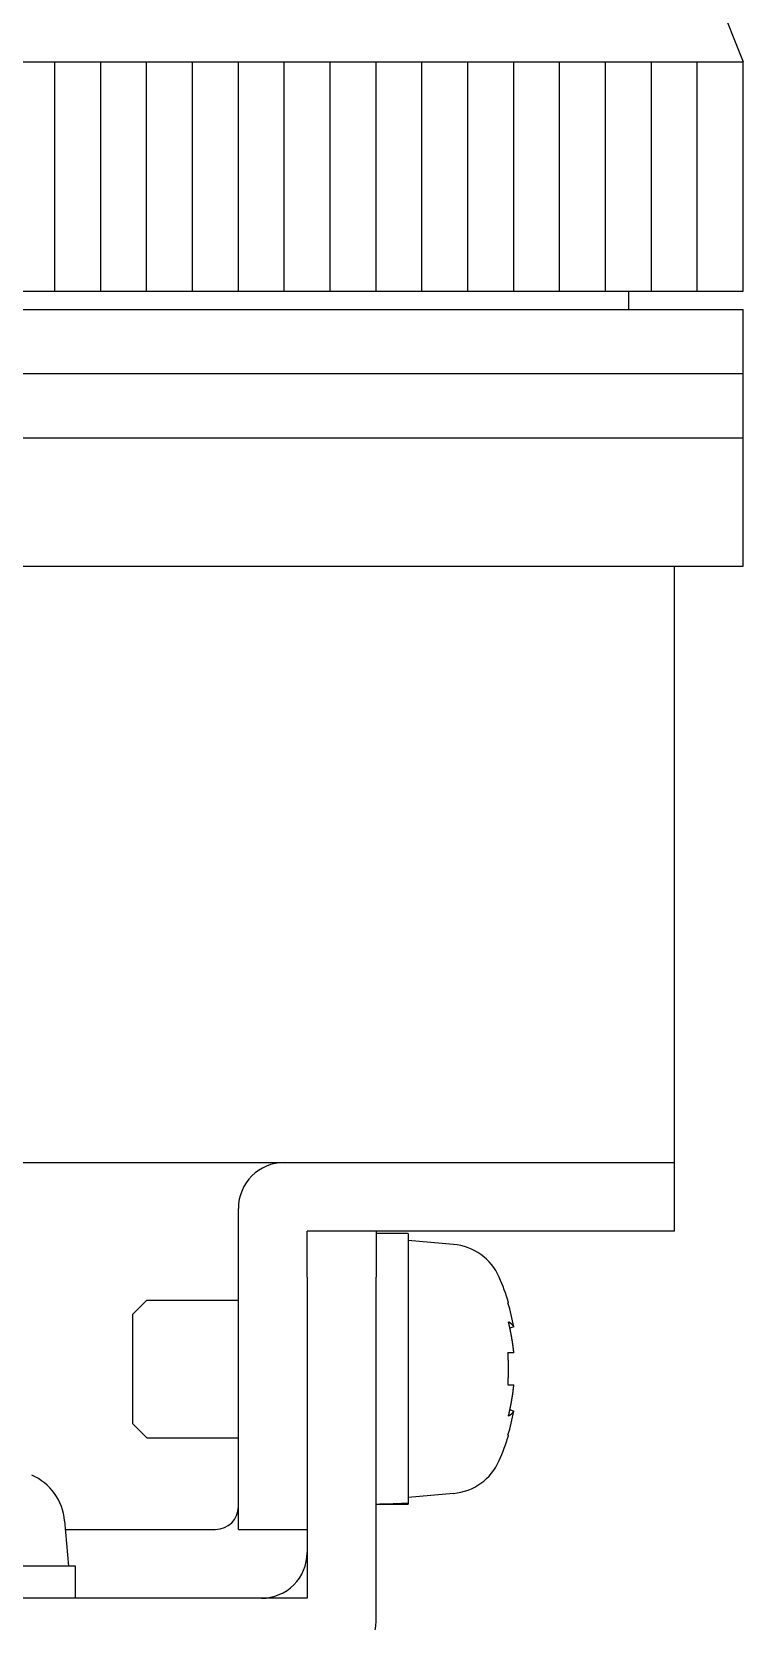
# Model space of a CAD drawing. Extents: x 8 to 293, y -214 to 82.
# Drawn here: x 274.74 to 290.24, y -82.02 to -47.37 of the extents above; entities that cross this region are included whole.
import ezdxf

# ---------------------------------------------------------------- set-up
doc = ezdxf.new("R2010")
doc.units = 0
doc.layers.get('0').update_dxf_attribs({"linetype": 'CONTINUOUS'})

msp = doc.modelspace()

# ---------------------------------------------------------------- linework, layer by layer
at = {"color": 7, "linetype": 'CONTINUOUS'}
for p, q in [((288.242, -43.019), (290.242, -48.019)), ((255.242, -48.019), (290.242, -48.019)), ((275.242, -53.019), (275.242, -48.019)), ((276.242, -53.019), (276.242, -48.019)), ((277.242, -53.019), (277.242, -48.019)), ((278.242, -53.019), (278.242, -48.019)), ((279.242, -53.019), (279.242, -48.019)), ((280.242, -53.019), (280.242, -48.019)), ((281.242, -53.019), (281.242, -48.019)), ((282.242, -53.019), (282.242, -48.019)), ((283.242, -53.019), (283.242, -48.019)), ((284.242, -53.019), (284.242, -48.019)), ((285.242, -53.019), (285.242, -48.019)), ((286.242, -53.019), (286.242, -48.019)), ((287.242, -53.019), (287.242, -48.019)), ((288.242, -53.019), (288.242, -48.019)), ((289.242, -53.019), (289.242, -48.019)), ((290.242, -53.019), (290.242, -48.019)), ((255.242, -53.019), (290.242, -53.019)), ((287.742, -53.019), (287.742, -53.419)), ((255.242, -53.419), (290.242, -53.419)), ((290.242, -59.019), (290.242, -53.419)), ((255.242, -54.819), (290.242, -54.819)), ((255.242, -56.219), (290.242, -56.219)), ((255.242, -59.019), (290.242, -59.019)), ((288.742, -72.019), (288.742, -59.019)), ((256.742, -72.019), (288.742, -72.019)), ((288.742, -73.519), (288.742, -72.019)), ((279.242, -80.019), (279.242, -73.019)), ((282.242, -73.519), (280.742, -73.519)), ((280.742, -74.519), (280.742, -73.519)), ((282.242, -73.519), (282.242, -74.519)), ((287.742, -73.519), (282.242, -73.519)), ((282.942, -73.569), (282.242, -73.569)), ((282.942, -73.569), (282.942, -79.443)), ((283.931, -73.806), (282.942, -73.719)), ((288.742, -73.519), (287.742, -73.519)), ((280.742, -74.519), (280.742, -81.519)), ((282.242, -82.019), (282.242, -74.519)), ((276.942, -75.326), (277.249, -75.019)), ((277.249, -75.019), (279.242, -75.019)), ((285.128, -75.069), (285.117, -75.077)), ((276.942, -77.713), (276.942, -75.326)), ((285.245, -75.601), (285.16, -75.634)), ((285.245, -76.17), (285.117, -76.17)), ((285.117, -76.868), (285.245, -76.868)), ((285.16, -77.404), (285.245, -77.438)), ((276.942, -77.713), (277.249, -78.019)), ((285.117, -77.962), (285.128, -77.969)), ((277.249, -78.019), (279.242, -78.019)), ((283.931, -79.233), (282.942, -79.319)), ((282.942, -79.469), (282.627, -79.469)), ((282.942, -79.443), (282.942, -79.467)), ((282.942, -79.467), (282.942, -79.469)), ((275.456, -79.831), (275.542, -80.819)), ((275.472, -80.019), (278.742, -80.019)), ((279.242, -80.019), (280.742, -80.019)), ((275.692, -80.819), (269.792, -80.819)), ((275.692, -81.519), (275.692, -80.851)), ((280.742, -81.519), (264.742, -81.519))]:
    msp.add_line(p, q, dxfattribs=at)
for points in [[(285.245, -75.601, 0), (285.244, -75.6, 0), (285.244, -75.599, 0), (285.243, -75.598, 0), (285.243, -75.597, 0), (285.242, -75.596, 0), (285.241, -75.595, 0), (285.241, -75.594, 0), (285.24, -75.593, 0), (285.24, -75.593, 0), (285.239, -75.591, 0), (285.238, -75.591, 0), (285.238, -75.59, 0), (285.237, -75.589, 0), (285.237, -75.588, 0), (285.236, -75.587, 0), (285.235, -75.586, 0), (285.235, -75.585, 0), (285.234, -75.584, 0), (285.233, -75.583, 0), (285.233, -75.582, 0), (285.232, -75.581, 0), (285.231, -75.58, 0), (285.231, -75.579, 0), (285.23, -75.578, 0), (285.229, -75.577, 0), (285.228, -75.576, 0), (285.228, -75.576, 0), (285.227, -75.575, 0), (285.226, -75.574, 0), (285.226, -75.573, 0), (285.225, -75.572, 0), (285.224, -75.571, 0), (285.223, -75.57, 0), (285.223, -75.569, 0), (285.222, -75.568, 0), (285.221, -75.567, 0), (285.22, -75.566, 0), (285.22, -75.566, 0), (285.219, -75.565, 0), (285.218, -75.564, 0), (285.217, -75.563, 0), (285.216, -75.562, 0), (285.216, -75.561, 0), (285.215, -75.56, 0), (285.214, -75.559, 0), (285.213, -75.558, 0), (285.212, -75.558, 0), (285.212, -75.557, 0), (285.211, -75.556, 0), (285.21, -75.555, 0), (285.209, -75.554, 0), (285.208, -75.553, 0), (285.207, -75.552, 0), (285.206, -75.552, 0), (285.206, -75.551, 0), (285.205, -75.55, 0), (285.204, -75.549, 0), (285.203, -75.548, 0), (285.202, -75.547, 0), (285.201, -75.546, 0), (285.2, -75.546, 0), (285.199, -75.545, 0), (285.198, -75.544, 0), (285.198, -75.543, 0), (285.197, -75.542, 0), (285.196, -75.541, 0), (285.195, -75.54, 0), (285.194, -75.54, 0), (285.193, -75.539, 0), (285.192, -75.538, 0), (285.191, -75.537, 0), (285.19, -75.536, 0), (285.189, -75.535, 0), (285.188, -75.535, 0), (285.187, -75.534, 0), (285.186, -75.533, 0), (285.185, -75.532, 0), (285.184, -75.531, 0), (285.183, -75.531, 0), (285.182, -75.53, 0), (285.181, -75.529, 0), (285.18, -75.528, 0), (285.179, -75.528, 0), (285.178, -75.527, 0), (285.177, -75.526, 0), (285.176, -75.525, 0), (285.175, -75.524, 0), (285.174, -75.523, 0), (285.173, -75.523, 0), (285.172, -75.522, 0), (285.171, -75.521, 0), (285.17, -75.52, 0), (285.169, -75.52, 0), (285.168, -75.519, 0), (285.166, -75.518, 0), (285.165, -75.517, 0), (285.164, -75.517, 0), (285.163, -75.516, 0), (285.162, -75.515, 0), (285.161, -75.514, 0), (285.16, -75.514, 0), (285.159, -75.513, 0), (285.158, -75.512, 0), (285.156, -75.511, 0), (285.155, -75.511, 0), (285.154, -75.51, 0), (285.153, -75.509, 0), (285.152, -75.508, 0), (285.151, -75.508, 0), (285.149, -75.507, 0), (285.148, -75.506, 0), (285.147, -75.505, 0), (285.146, -75.505, 0), (285.145, -75.504, 0), (285.144, -75.503, 0), (285.142, -75.503, 0), (285.141, -75.502, 0), (285.14, -75.501, 0), (285.139, -75.5, 0), (285.137, -75.5, 0), (285.136, -75.499, 0), (285.135, -75.498, 0), (285.134, -75.498, 0), (285.133, -75.497, 0), (285.131, -75.496, 0), (285.13, -75.496, 0), (285.129, -75.495, 0), (285.128, -75.494, 0)], [(285.245, -76.17, 0), (285.244, -76.165, 0), (285.244, -76.16, 0), (285.243, -76.154, 0), (285.243, -76.149, 0), (285.242, -76.144, 0), (285.241, -76.139, 0), (285.241, -76.133, 0), (285.24, -76.128, 0), (285.24, -76.123, 0), (285.239, -76.117, 0), (285.238, -76.112, 0), (285.238, -76.107, 0), (285.237, -76.101, 0), (285.237, -76.096, 0), (285.236, -76.091, 0), (285.235, -76.085, 0), (285.235, -76.08, 0), (285.234, -76.075, 0), (285.233, -76.07, 0), (285.233, -76.064, 0), (285.232, -76.059, 0), (285.231, -76.054, 0), (285.231, -76.048, 0), (285.23, -76.043, 0), (285.229, -76.038, 0), (285.228, -76.032, 0), (285.228, -76.027, 0), (285.227, -76.022, 0), (285.226, -76.016, 0), (285.226, -76.011, 0), (285.225, -76.006, 0), (285.224, -76.001, 0), (285.223, -75.995, 0), (285.223, -75.99, 0), (285.222, -75.985, 0), (285.221, -75.979, 0), (285.22, -75.974, 0), (285.22, -75.969, 0), (285.219, -75.963, 0), (285.218, -75.958, 0), (285.217, -75.953, 0), (285.216, -75.948, 0), (285.216, -75.942, 0), (285.215, -75.937, 0), (285.214, -75.932, 0), (285.213, -75.926, 0), (285.212, -75.921, 0), (285.212, -75.916, 0), (285.211, -75.91, 0), (285.21, -75.905, 0), (285.209, -75.9, 0), (285.208, -75.895, 0), (285.207, -75.889, 0), (285.206, -75.884, 0), (285.206, -75.879, 0), (285.205, -75.873, 0), (285.204, -75.868, 0), (285.203, -75.863, 0), (285.202, -75.858, 0), (285.201, -75.852, 0), (285.2, -75.847, 0), (285.199, -75.842, 0), (285.198, -75.836, 0), (285.198, -75.831, 0), (285.197, -75.826, 0), (285.196, -75.82, 0), (285.195, -75.815, 0), (285.194, -75.81, 0), (285.193, -75.805, 0), (285.192, -75.799, 0), (285.191, -75.794, 0), (285.19, -75.789, 0), (285.189, -75.784, 0), (285.188, -75.778, 0), (285.187, -75.773, 0), (285.186, -75.768, 0), (285.185, -75.762, 0), (285.184, -75.757, 0), (285.183, -75.752, 0), (285.182, -75.746, 0), (285.181, -75.741, 0), (285.18, -75.736, 0), (285.179, -75.731, 0), (285.178, -75.725, 0), (285.177, -75.72, 0), (285.176, -75.715, 0), (285.175, -75.71, 0), (285.174, -75.704, 0), (285.173, -75.699, 0), (285.172, -75.694, 0), (285.171, -75.689, 0), (285.17, -75.683, 0), (285.169, -75.678, 0), (285.168, -75.673, 0), (285.166, -75.667, 0), (285.165, -75.662, 0), (285.164, -75.657, 0), (285.163, -75.652, 0), (285.162, -75.646, 0), (285.161, -75.641, 0), (285.16, -75.636, 0), (285.159, -75.631, 0), (285.158, -75.625, 0), (285.156, -75.62, 0), (285.155, -75.615, 0), (285.154, -75.61, 0), (285.153, -75.604, 0), (285.152, -75.599, 0), (285.151, -75.594, 0), (285.149, -75.588, 0), (285.148, -75.583, 0), (285.147, -75.578, 0), (285.146, -75.573, 0), (285.145, -75.567, 0), (285.144, -75.562, 0), (285.142, -75.557, 0), (285.141, -75.552, 0), (285.14, -75.546, 0), (285.139, -75.541, 0), (285.137, -75.536, 0), (285.136, -75.531, 0), (285.135, -75.526, 0), (285.134, -75.52, 0), (285.133, -75.515, 0), (285.131, -75.51, 0), (285.13, -75.505, 0), (285.129, -75.499, 0), (285.128, -75.494, 0)], [(285.117, -76.868, 0), (285.117, -76.863, 0), (285.118, -76.858, 0), (285.118, -76.852, 0), (285.118, -76.847, 0), (285.119, -76.841, 0), (285.119, -76.836, 0), (285.119, -76.83, 0), (285.119, -76.825, 0), (285.12, -76.819, 0), (285.12, -76.814, 0), (285.12, -76.808, 0), (285.121, -76.803, 0), (285.121, -76.798, 0), (285.121, -76.792, 0), (285.121, -76.787, 0), (285.122, -76.781, 0), (285.122, -76.776, 0), (285.122, -76.77, 0), (285.122, -76.765, 0), (285.123, -76.76, 0), (285.123, -76.754, 0), (285.123, -76.749, 0), (285.123, -76.743, 0), (285.123, -76.738, 0), (285.124, -76.732, 0), (285.124, -76.727, 0), (285.124, -76.721, 0), (285.124, -76.716, 0), (285.124, -76.71, 0), (285.125, -76.705, 0), (285.125, -76.7, 0), (285.125, -76.694, 0), (285.125, -76.689, 0), (285.125, -76.683, 0), (285.125, -76.678, 0), (285.126, -76.672, 0), (285.126, -76.667, 0), (285.126, -76.661, 0), (285.126, -76.656, 0), (285.126, -76.65, 0), (285.126, -76.645, 0), (285.126, -76.639, 0), (285.126, -76.634, 0), (285.126, -76.629, 0), (285.127, -76.623, 0), (285.127, -76.618, 0), (285.127, -76.612, 0), (285.127, -76.607, 0), (285.127, -76.601, 0), (285.127, -76.596, 0), (285.127, -76.59, 0), (285.127, -76.585, 0), (285.127, -76.579, 0), (285.127, -76.574, 0), (285.127, -76.569, 0), (285.127, -76.563, 0), (285.127, -76.558, 0), (285.127, -76.552, 0), (285.127, -76.547, 0), (285.127, -76.541, 0), (285.127, -76.536, 0), (285.128, -76.53, 0), (285.128, -76.525, 0), (285.128, -76.519, 0), (285.128, -76.514, 0), (285.128, -76.508, 0), (285.127, -76.503, 0), (285.127, -76.498, 0), (285.127, -76.492, 0), (285.127, -76.487, 0), (285.127, -76.481, 0), (285.127, -76.476, 0), (285.127, -76.47, 0), (285.127, -76.465, 0), (285.127, -76.459, 0), (285.127, -76.454, 0), (285.127, -76.448, 0), (285.127, -76.443, 0), (285.127, -76.438, 0), (285.127, -76.432, 0), (285.127, -76.427, 0), (285.127, -76.421, 0), (285.127, -76.416, 0), (285.126, -76.41, 0), (285.126, -76.405, 0), (285.126, -76.399, 0), (285.126, -76.394, 0), (285.126, -76.388, 0), (285.126, -76.383, 0), (285.126, -76.377, 0), (285.126, -76.372, 0), (285.126, -76.367, 0), (285.125, -76.361, 0), (285.125, -76.356, 0), (285.125, -76.35, 0), (285.125, -76.345, 0), (285.125, -76.339, 0), (285.125, -76.334, 0), (285.124, -76.328, 0), (285.124, -76.323, 0), (285.124, -76.317, 0), (285.124, -76.312, 0), (285.124, -76.307, 0), (285.123, -76.301, 0), (285.123, -76.296, 0), (285.123, -76.29, 0), (285.123, -76.285, 0), (285.123, -76.279, 0), (285.122, -76.274, 0), (285.122, -76.269, 0), (285.122, -76.263, 0), (285.122, -76.258, 0), (285.121, -76.252, 0), (285.121, -76.247, 0), (285.121, -76.241, 0), (285.121, -76.236, 0), (285.12, -76.23, 0), (285.12, -76.225, 0), (285.12, -76.219, 0), (285.119, -76.214, 0), (285.119, -76.209, 0), (285.119, -76.203, 0), (285.119, -76.198, 0), (285.118, -76.192, 0), (285.118, -76.187, 0), (285.118, -76.181, 0), (285.117, -76.176, 0), (285.117, -76.17, 0)], [(285.128, -77.545, 0), (285.129, -77.54, 0), (285.13, -77.534, 0), (285.131, -77.529, 0), (285.133, -77.524, 0), (285.134, -77.519, 0), (285.135, -77.513, 0), (285.136, -77.508, 0), (285.137, -77.503, 0), (285.139, -77.498, 0), (285.14, -77.492, 0), (285.141, -77.487, 0), (285.142, -77.482, 0), (285.144, -77.477, 0), (285.145, -77.471, 0), (285.146, -77.466, 0), (285.147, -77.461, 0), (285.148, -77.456, 0), (285.149, -77.45, 0), (285.151, -77.445, 0), (285.152, -77.44, 0), (285.153, -77.435, 0), (285.154, -77.429, 0), (285.155, -77.424, 0), (285.156, -77.419, 0), (285.158, -77.413, 0), (285.159, -77.408, 0), (285.16, -77.403, 0), (285.161, -77.398, 0), (285.162, -77.392, 0), (285.163, -77.387, 0), (285.164, -77.382, 0), (285.165, -77.377, 0), (285.166, -77.371, 0), (285.168, -77.366, 0), (285.169, -77.361, 0), (285.17, -77.356, 0), (285.171, -77.35, 0), (285.172, -77.345, 0), (285.173, -77.34, 0), (285.174, -77.335, 0), (285.175, -77.329, 0), (285.176, -77.324, 0), (285.177, -77.319, 0), (285.178, -77.313, 0), (285.179, -77.308, 0), (285.18, -77.303, 0), (285.181, -77.298, 0), (285.182, -77.292, 0), (285.183, -77.287, 0), (285.184, -77.282, 0), (285.185, -77.276, 0), (285.186, -77.271, 0), (285.187, -77.266, 0), (285.188, -77.261, 0), (285.189, -77.255, 0), (285.19, -77.25, 0), (285.191, -77.245, 0), (285.192, -77.24, 0), (285.193, -77.234, 0), (285.194, -77.229, 0), (285.195, -77.224, 0), (285.196, -77.218, 0), (285.197, -77.213, 0), (285.198, -77.208, 0), (285.198, -77.203, 0), (285.199, -77.197, 0), (285.2, -77.192, 0), (285.201, -77.187, 0), (285.202, -77.181, 0), (285.203, -77.176, 0), (285.204, -77.171, 0), (285.205, -77.165, 0), (285.206, -77.16, 0), (285.206, -77.155, 0), (285.207, -77.15, 0), (285.208, -77.144, 0), (285.209, -77.139, 0), (285.21, -77.134, 0), (285.211, -77.128, 0), (285.212, -77.123, 0), (285.212, -77.118, 0), (285.213, -77.112, 0), (285.214, -77.107, 0), (285.215, -77.102, 0), (285.216, -77.097, 0), (285.216, -77.091, 0), (285.217, -77.086, 0), (285.218, -77.081, 0), (285.219, -77.075, 0), (285.22, -77.07, 0), (285.22, -77.065, 0), (285.221, -77.059, 0), (285.222, -77.054, 0), (285.223, -77.049, 0), (285.223, -77.044, 0), (285.224, -77.038, 0), (285.225, -77.033, 0), (285.226, -77.028, 0), (285.226, -77.022, 0), (285.227, -77.017, 0), (285.228, -77.012, 0), (285.228, -77.007, 0), (285.229, -77.001, 0), (285.23, -76.996, 0), (285.231, -76.991, 0), (285.231, -76.985, 0), (285.232, -76.98, 0), (285.233, -76.975, 0), (285.233, -76.969, 0), (285.234, -76.964, 0), (285.235, -76.959, 0), (285.235, -76.953, 0), (285.236, -76.948, 0), (285.237, -76.943, 0), (285.237, -76.938, 0), (285.238, -76.932, 0), (285.238, -76.927, 0), (285.239, -76.921, 0), (285.24, -76.916, 0), (285.24, -76.911, 0), (285.241, -76.906, 0), (285.241, -76.9, 0), (285.242, -76.895, 0), (285.243, -76.89, 0), (285.243, -76.884, 0), (285.244, -76.879, 0), (285.244, -76.874, 0), (285.245, -76.868, 0)], [(285.128, -77.545, 0), (285.129, -77.544, 0), (285.13, -77.543, 0), (285.131, -77.543, 0), (285.133, -77.542, 0), (285.134, -77.541, 0), (285.135, -77.541, 0), (285.136, -77.54, 0), (285.137, -77.539, 0), (285.139, -77.538, 0), (285.14, -77.538, 0), (285.141, -77.537, 0), (285.142, -77.536, 0), (285.144, -77.536, 0), (285.145, -77.535, 0), (285.146, -77.534, 0), (285.147, -77.533, 0), (285.148, -77.533, 0), (285.149, -77.532, 0), (285.151, -77.531, 0), (285.152, -77.531, 0), (285.153, -77.53, 0), (285.154, -77.529, 0), (285.155, -77.528, 0), (285.156, -77.528, 0), (285.158, -77.527, 0), (285.159, -77.526, 0), (285.16, -77.525, 0), (285.161, -77.525, 0), (285.162, -77.524, 0), (285.163, -77.523, 0), (285.164, -77.522, 0), (285.165, -77.522, 0), (285.166, -77.521, 0), (285.168, -77.52, 0), (285.169, -77.519, 0), (285.17, -77.518, 0), (285.171, -77.518, 0), (285.172, -77.517, 0), (285.173, -77.516, 0), (285.174, -77.515, 0), (285.175, -77.514, 0), (285.176, -77.514, 0), (285.177, -77.513, 0), (285.178, -77.512, 0), (285.179, -77.511, 0), (285.18, -77.511, 0), (285.181, -77.51, 0), (285.182, -77.509, 0), (285.183, -77.508, 0), (285.184, -77.507, 0), (285.185, -77.507, 0), (285.186, -77.506, 0), (285.187, -77.505, 0), (285.188, -77.504, 0), (285.189, -77.503, 0), (285.19, -77.502, 0), (285.191, -77.502, 0), (285.192, -77.501, 0), (285.193, -77.5, 0), (285.194, -77.499, 0), (285.195, -77.498, 0), (285.196, -77.498, 0), (285.197, -77.497, 0), (285.198, -77.496, 0), (285.198, -77.495, 0), (285.199, -77.494, 0), (285.2, -77.493, 0), (285.201, -77.493, 0), (285.202, -77.492, 0), (285.203, -77.491, 0), (285.204, -77.49, 0), (285.205, -77.489, 0), (285.206, -77.488, 0), (285.206, -77.487, 0), (285.207, -77.487, 0), (285.208, -77.486, 0), (285.209, -77.485, 0), (285.21, -77.484, 0), (285.211, -77.483, 0), (285.212, -77.482, 0), (285.212, -77.481, 0), (285.213, -77.48, 0), (285.214, -77.48, 0), (285.215, -77.479, 0), (285.216, -77.478, 0), (285.216, -77.477, 0), (285.217, -77.476, 0), (285.218, -77.475, 0), (285.219, -77.474, 0), (285.22, -77.473, 0), (285.22, -77.472, 0), (285.221, -77.472, 0), (285.222, -77.471, 0), (285.223, -77.47, 0), (285.223, -77.469, 0), (285.224, -77.468, 0), (285.225, -77.467, 0), (285.226, -77.466, 0), (285.226, -77.465, 0), (285.227, -77.464, 0), (285.228, -77.463, 0), (285.228, -77.462, 0), (285.229, -77.462, 0), (285.23, -77.461, 0), (285.231, -77.46, 0), (285.231, -77.459, 0), (285.232, -77.458, 0), (285.233, -77.457, 0), (285.233, -77.456, 0), (285.234, -77.455, 0), (285.235, -77.454, 0), (285.235, -77.453, 0), (285.236, -77.452, 0), (285.237, -77.451, 0), (285.237, -77.45, 0), (285.238, -77.449, 0), (285.238, -77.448, 0), (285.239, -77.447, 0), (285.24, -77.446, 0), (285.24, -77.445, 0), (285.241, -77.445, 0), (285.241, -77.444, 0), (285.242, -77.442, 0), (285.243, -77.442, 0), (285.243, -77.441, 0), (285.244, -77.44, 0), (285.244, -77.439, 0), (285.245, -77.438, 0)], [(282.242, -79.466, 0), (282.248, -79.466, 0), (282.253, -79.466, 0), (282.259, -79.466, 0), (282.264, -79.466, 0), (282.27, -79.466, 0), (282.275, -79.466, 0), (282.281, -79.465, 0), (282.286, -79.465, 0), (282.292, -79.465, 0), (282.297, -79.465, 0), (282.303, -79.465, 0), (282.308, -79.465, 0), (282.314, -79.465, 0), (282.319, -79.465, 0), (282.325, -79.465, 0), (282.33, -79.464, 0), (282.336, -79.464, 0), (282.341, -79.464, 0), (282.347, -79.464, 0), (282.352, -79.464, 0), (282.358, -79.464, 0), (282.363, -79.464, 0), (282.369, -79.464, 0), (282.374, -79.463, 0), (282.379, -79.463, 0), (282.385, -79.463, 0), (282.39, -79.463, 0), (282.396, -79.463, 0), (282.401, -79.463, 0), (282.407, -79.463, 0), (282.412, -79.463, 0), (282.418, -79.462, 0), (282.423, -79.462, 0), (282.429, -79.462, 0), (282.434, -79.462, 0), (282.44, -79.462, 0), (282.445, -79.462, 0), (282.451, -79.462, 0), (282.456, -79.461, 0), (282.462, -79.461, 0), (282.467, -79.461, 0), (282.473, -79.461, 0), (282.478, -79.461, 0), (282.484, -79.461, 0), (282.489, -79.46, 0), (282.495, -79.46, 0), (282.5, -79.46, 0), (282.506, -79.46, 0), (282.511, -79.46, 0), (282.516, -79.46, 0), (282.522, -79.46, 0), (282.527, -79.459, 0), (282.533, -79.459, 0), (282.538, -79.459, 0), (282.544, -79.459, 0), (282.549, -79.459, 0), (282.555, -79.459, 0), (282.56, -79.458, 0), (282.566, -79.458, 0), (282.571, -79.458, 0), (282.577, -79.458, 0), (282.582, -79.458, 0), (282.588, -79.457, 0), (282.593, -79.457, 0), (282.599, -79.457, 0), (282.604, -79.457, 0), (282.609, -79.457, 0), (282.615, -79.457, 0), (282.62, -79.456, 0), (282.626, -79.456, 0), (282.631, -79.456, 0), (282.637, -79.456, 0), (282.642, -79.456, 0), (282.648, -79.455, 0), (282.653, -79.455, 0), (282.659, -79.455, 0), (282.664, -79.455, 0), (282.67, -79.455, 0), (282.675, -79.454, 0), (282.681, -79.454, 0), (282.686, -79.454, 0), (282.691, -79.454, 0), (282.697, -79.454, 0), (282.702, -79.453, 0), (282.708, -79.453, 0), (282.713, -79.453, 0), (282.719, -79.453, 0), (282.724, -79.453, 0), (282.73, -79.452, 0), (282.735, -79.452, 0), (282.741, -79.452, 0), (282.746, -79.452, 0), (282.752, -79.451, 0), (282.757, -79.451, 0), (282.762, -79.451, 0), (282.768, -79.451, 0), (282.773, -79.451, 0), (282.779, -79.45, 0), (282.784, -79.45, 0), (282.79, -79.45, 0), (282.795, -79.45, 0), (282.801, -79.449, 0), (282.806, -79.449, 0), (282.812, -79.449, 0), (282.817, -79.449, 0), (282.823, -79.448, 0), (282.828, -79.448, 0), (282.833, -79.448, 0), (282.839, -79.448, 0), (282.844, -79.448, 0), (282.85, -79.447, 0), (282.855, -79.447, 0), (282.861, -79.447, 0), (282.866, -79.447, 0), (282.872, -79.446, 0), (282.877, -79.446, 0), (282.882, -79.446, 0), (282.888, -79.445, 0), (282.893, -79.445, 0), (282.899, -79.445, 0), (282.904, -79.445, 0), (282.91, -79.445, 0), (282.915, -79.444, 0), (282.921, -79.444, 0), (282.926, -79.444, 0), (282.931, -79.443, 0), (282.937, -79.443, 0), (282.942, -79.443, 0)], [(282.242, -79.466, 0), (282.248, -79.466, 0), (282.253, -79.466, 0), (282.259, -79.466, 0), (282.264, -79.466, 0), (282.27, -79.467, 0), (282.275, -79.467, 0), (282.281, -79.467, 0), (282.286, -79.467, 0), (282.292, -79.467, 0), (282.297, -79.467, 0), (282.302, -79.467, 0), (282.308, -79.467, 0), (282.313, -79.467, 0), (282.319, -79.467, 0), (282.324, -79.467, 0), (282.33, -79.467, 0), (282.335, -79.468, 0), (282.341, -79.468, 0), (282.346, -79.468, 0), (282.352, -79.468, 0), (282.357, -79.468, 0), (282.363, -79.468, 0), (282.368, -79.468, 0), (282.374, -79.468, 0), (282.379, -79.468, 0), (282.385, -79.468, 0), (282.39, -79.468, 0), (282.395, -79.468, 0), (282.401, -79.468, 0), (282.406, -79.468, 0), (282.412, -79.468, 0), (282.417, -79.468, 0), (282.423, -79.469, 0), (282.428, -79.469, 0), (282.434, -79.469, 0), (282.439, -79.469, 0), (282.445, -79.469, 0), (282.45, -79.469, 0), (282.456, -79.469, 0), (282.461, -79.469, 0), (282.467, -79.469, 0), (282.472, -79.469, 0), (282.477, -79.469, 0), (282.483, -79.469, 0), (282.488, -79.469, 0), (282.494, -79.469, 0), (282.499, -79.469, 0), (282.505, -79.469, 0), (282.51, -79.469, 0), (282.516, -79.469, 0), (282.521, -79.469, 0), (282.527, -79.469, 0), (282.532, -79.469, 0), (282.538, -79.469, 0), (282.543, -79.469, 0), (282.549, -79.469, 0), (282.554, -79.469, 0), (282.56, -79.469, 0), (282.565, -79.469, 0), (282.57, -79.469, 0), (282.576, -79.469, 0), (282.581, -79.469, 0), (282.587, -79.469, 0), (282.592, -79.469, 0), (282.598, -79.469, 0), (282.603, -79.469, 0), (282.609, -79.469, 0), (282.614, -79.469, 0), (282.62, -79.469, 0), (282.625, -79.469, 0), (282.631, -79.469, 0), (282.636, -79.469, 0), (282.642, -79.469, 0), (282.647, -79.469, 0), (282.653, -79.469, 0), (282.658, -79.469, 0), (282.663, -79.469, 0), (282.669, -79.469, 0), (282.674, -79.469, 0), (282.68, -79.469, 0), (282.685, -79.469, 0), (282.691, -79.469, 0), (282.696, -79.469, 0), (282.702, -79.469, 0), (282.707, -79.469, 0), (282.713, -79.469, 0), (282.718, -79.469, 0), (282.724, -79.469, 0), (282.729, -79.469, 0), (282.735, -79.469, 0), (282.74, -79.469, 0), (282.746, -79.469, 0), (282.751, -79.469, 0), (282.756, -79.469, 0), (282.762, -79.469, 0), (282.767, -79.469, 0), (282.773, -79.469, 0), (282.778, -79.469, 0), (282.784, -79.469, 0), (282.789, -79.469, 0), (282.795, -79.469, 0), (282.8, -79.469, 0), (282.806, -79.469, 0), (282.811, -79.469, 0), (282.817, -79.469, 0), (282.822, -79.469, 0), (282.828, -79.469, 0), (282.833, -79.469, 0), (282.838, -79.468, 0), (282.844, -79.468, 0), (282.849, -79.468, 0), (282.855, -79.468, 0), (282.86, -79.468, 0), (282.866, -79.468, 0), (282.871, -79.468, 0), (282.877, -79.468, 0), (282.882, -79.468, 0), (282.888, -79.468, 0), (282.893, -79.468, 0), (282.899, -79.468, 0), (282.904, -79.468, 0), (282.91, -79.468, 0), (282.915, -79.468, 0), (282.921, -79.468, 0), (282.926, -79.467, 0), (282.931, -79.467, 0), (282.937, -79.467, 0), (282.942, -79.467, 0)], [(275.692, -80.851, 0), (275.692, -80.851, 0), (275.692, -80.851, 0), (275.692, -80.85, 0), (275.692, -80.85, 0), (275.692, -80.85, 0), (275.692, -80.85, 0), (275.692, -80.849, 0), (275.692, -80.849, 0), (275.692, -80.849, 0), (275.692, -80.849, 0), (275.692, -80.849, 0), (275.692, -80.848, 0), (275.692, -80.848, 0), (275.692, -80.848, 0), (275.692, -80.847, 0), (275.692, -80.847, 0), (275.692, -80.847, 0), (275.692, -80.847, 0), (275.692, -80.847, 0), (275.692, -80.846, 0), (275.692, -80.846, 0), (275.692, -80.846, 0), (275.692, -80.846, 0), (275.692, -80.845, 0), (275.692, -80.845, 0), (275.692, -80.845, 0), (275.692, -80.844, 0), (275.692, -80.844, 0), (275.692, -80.844, 0), (275.692, -80.844, 0), (275.692, -80.844, 0), (275.692, -80.843, 0), (275.692, -80.843, 0), (275.692, -80.843, 0), (275.692, -80.843, 0), (275.692, -80.842, 0), (275.692, -80.842, 0), (275.692, -80.842, 0), (275.692, -80.841, 0), (275.692, -80.841, 0), (275.692, -80.841, 0), (275.692, -80.841, 0), (275.692, -80.841, 0), (275.692, -80.84, 0), (275.692, -80.84, 0), (275.692, -80.84, 0), (275.692, -80.84, 0), (275.692, -80.839, 0), (275.692, -80.839, 0), (275.692, -80.839, 0), (275.692, -80.838, 0), (275.692, -80.838, 0), (275.692, -80.838, 0), (275.692, -80.838, 0), (275.692, -80.838, 0), (275.692, -80.837, 0), (275.692, -80.837, 0), (275.692, -80.837, 0), (275.692, -80.837, 0), (275.692, -80.836, 0), (275.692, -80.836, 0), (275.692, -80.836, 0), (275.692, -80.836, 0), (275.692, -80.835, 0), (275.692, -80.835, 0), (275.692, -80.835, 0), (275.692, -80.835, 0), (275.692, -80.834, 0), (275.692, -80.834, 0), (275.692, -80.834, 0), (275.692, -80.834, 0), (275.692, -80.833, 0), (275.692, -80.833, 0), (275.692, -80.833, 0), (275.692, -80.833, 0), (275.692, -80.832, 0), (275.692, -80.832, 0), (275.692, -80.832, 0), (275.692, -80.832, 0), (275.692, -80.831, 0), (275.692, -80.831, 0), (275.692, -80.831, 0), (275.692, -80.831, 0), (275.692, -80.83, 0), (275.692, -80.83, 0), (275.692, -80.83, 0), (275.692, -80.83, 0), (275.692, -80.829, 0), (275.692, -80.829, 0), (275.692, -80.829, 0), (275.692, -80.829, 0), (275.692, -80.828, 0), (275.692, -80.828, 0), (275.692, -80.828, 0), (275.692, -80.828, 0), (275.692, -80.827, 0), (275.692, -80.827, 0), (275.692, -80.827, 0), (275.692, -80.827, 0), (275.692, -80.826, 0), (275.692, -80.826, 0), (275.692, -80.826, 0), (275.692, -80.826, 0), (275.692, -80.825, 0), (275.692, -80.825, 0), (275.692, -80.825, 0), (275.692, -80.825, 0), (275.692, -80.824, 0), (275.692, -80.824, 0), (275.692, -80.824, 0), (275.692, -80.824, 0), (275.692, -80.823, 0), (275.692, -80.823, 0), (275.692, -80.823, 0), (275.692, -80.823, 0), (275.692, -80.822, 0), (275.692, -80.822, 0), (275.692, -80.822, 0), (275.692, -80.822, 0), (275.692, -80.821, 0), (275.692, -80.821, 0), (275.692, -80.821, 0), (275.692, -80.821, 0), (275.692, -80.82, 0), (275.692, -80.82, 0), (275.692, -80.82, 0), (275.692, -80.82, 0), (275.692, -80.819, 0)]]:
    msp.add_polyline3d(points, dxfattribs=at)
for centre, radius, start, end in [((280.242, -73.019), 1, 90, 180), ((283.826, -75.001), 1.2, 23.5471, 85), ((280.342, -76.519), 5, 16.858, 23.5471), ((280.342, -76.519), 4.988, 10.6082, 16.8109), ((280.342, -76.519), 4.988, 343.1891, 349.3918), ((280.342, -76.519), 5, 336.4529, 343.142), ((283.826, -78.038), 1.2, 275, 336.4529), ((274.26, -79.936), 1.2, 5, 66.4529), ((278.742, -79.519), 0.5, 270, 0), ((279.742, -80.519), 1, 270, 0), ((281.242, -82.019), 1, 270, 0)]:
    msp.add_arc(centre, radius, start, end, dxfattribs=at)

doc.saveas('drawing.dxf')
